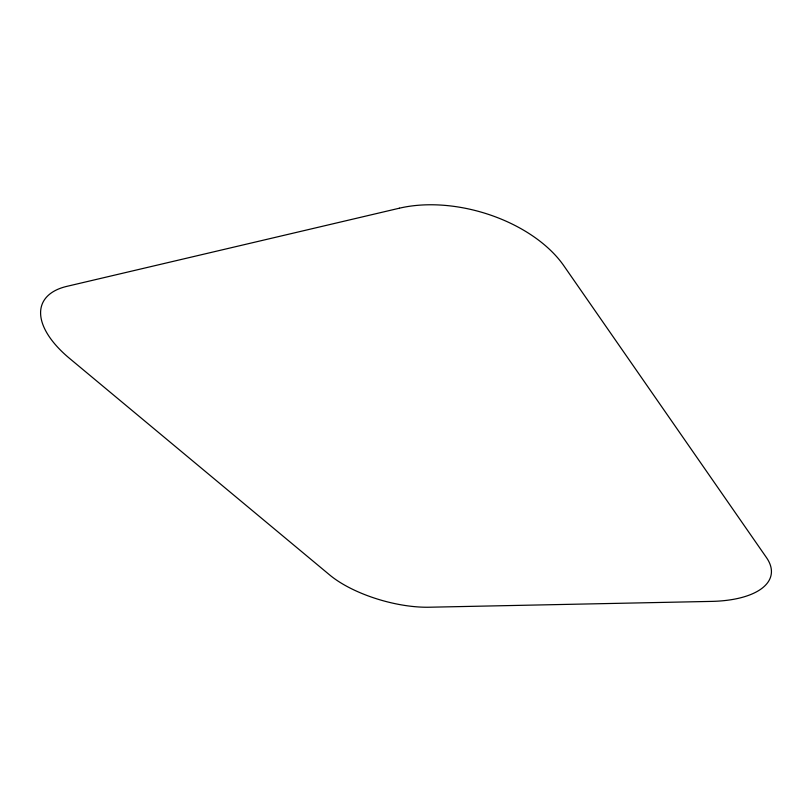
<?xml version="1.0" encoding="UTF-8"?>
<svg xmlns="http://www.w3.org/2000/svg" width="812" height="812" viewBox="0 0 812 812"><rect width="100%" height="100%" fill="white"/><g stroke="black" fill="none" stroke-linecap="round" stroke-linejoin="round"><path stroke-width="1.22" d="M399.402 208.197L66.858 286.362A99.703 47.055 23.2 0 0 69.558 358.407L329.692 574.967A77.221 30.663 15.8 0 0 429.375 607.224L711.505 601.398A91.34 40.103 9.9 0 0 766.467 557.59L563.761 265.656A116.877 70.228 16.2 0 0 399.402 208.197"/></g></svg>
